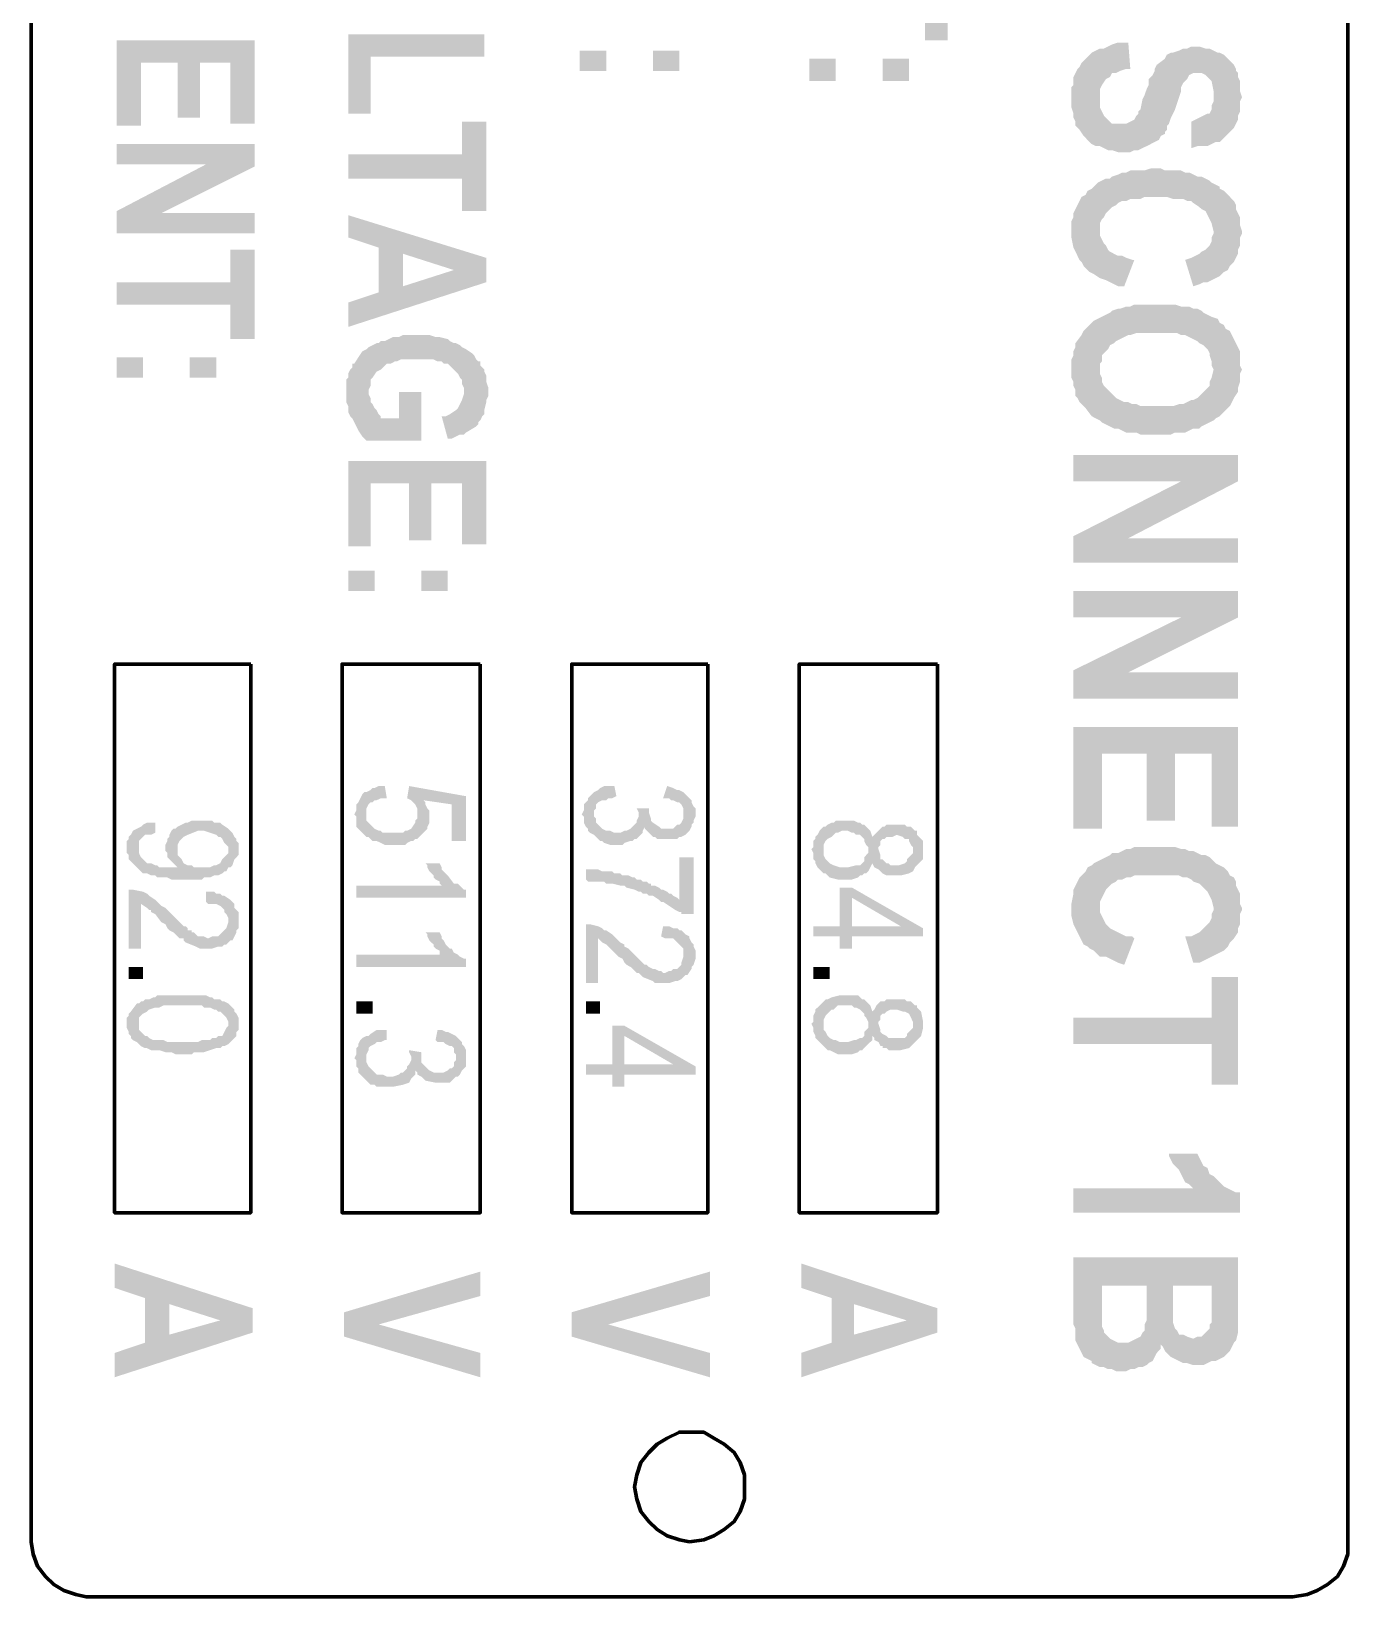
# Model space of a CAD drawing. Header units: inches. Extents: x -186 to 186, y -282 to 282.
# Drawn here: x -132.81 to -108.81, y -143 to -114.46 of the extents above; entities that cross this region are included whole.
import ezdxf

# ---------------------------------------------------------------- set-up
doc = ezdxf.new("R2010")
doc.units = ezdxf.units.IN
doc.header["$MEASUREMENT"] = 0
doc.layers.add('H', color=7, linetype='CONTINUOUS', lineweight=100)
doc.layers.add('P', color=250, linetype='CONTINUOUS', lineweight=100)

msp = doc.modelspace()

# ---------------------------------------------------------------- hatches: boundary and pattern name
at = {"layer": 'H', "linetype": 'Continuous'}
for points in [[(-116.111, -114.63), (-116.111, -113), (-116.519, -113), (-116.519, -113.63), (-118.63, -113.63), (-118.63, -114.037), (-116.519, -114.037), (-116.519, -114.63)], [(-128.741, -116.148), (-128.741, -114.63), (-131.259, -114.63), (-131.259, -116.185), (-130.815, -116.185), (-130.815, -115.037), (-130.148, -115.037), (-130.148, -116.037), (-129.741, -116.037), (-129.741, -115.037), (-129.185, -115.037), (-129.185, -116.148)], [(-124.556, -114.926), (-124.556, -114.519), (-127.037, -114.519), (-127.037, -115.963), (-126.63, -115.963), (-126.63, -114.926)], [(-112.778, -115.148), (-112.815, -114.667), (-112.852, -114.667), (-112.926, -114.667), (-113, -114.667), (-113.111, -114.704), (-113.185, -114.741), (-113.259, -114.778), (-113.333, -114.778), (-113.407, -114.815), (-113.333, -115.667), (-113.333, -115.556), (-113.333, -115.519), (-113.296, -115.444), (-113.222, -115.333), (-113.148, -115.296), (-113.111, -115.222), (-113.037, -115.222), (-112.963, -115.185), (-112.852, -115.148)], [(-122.815, -115.185), (-122.333, -115.185), (-122.333, -114.815), (-122.815, -114.815)], [(-121.481, -115.185), (-121, -115.185), (-121, -114.815), (-121.481, -114.815)], [(-118.63, -115.37), (-118.148, -115.37), (-118.148, -114.963), (-118.63, -114.963)], [(-117.296, -115.37), (-116.815, -115.37), (-116.815, -114.963), (-117.296, -114.963)], [(-110.741, -115.667), (-110.778, -115.556), (-110.778, -115.481), (-110.778, -115.37), (-110.815, -115.296), (-110.815, -115.222), (-110.852, -115.185), (-110.852, -115.148), (-110.889, -115.074), (-110.963, -115), (-111, -114.963), (-111.074, -114.889), (-111.148, -114.852), (-111.185, -114.852), (-111.259, -114.815), (-111.333, -114.778), (-111.407, -114.778), (-111.519, -114.741), (-111.667, -114.741), (-111.741, -114.778), (-111.815, -114.778), (-111.889, -114.815), (-112, -114.852), (-112.037, -114.852), (-112.111, -114.889), (-112.148, -114.963), (-112.296, -115.074), (-112.333, -115.148), (-112.333, -115.185), (-112.37, -115.259), (-112.444, -115.333), (-112.444, -115.444), (-112.481, -115.519), (-112.519, -115.63), (-112.556, -115.704), (-112.593, -115.889), (-112.63, -115.926), (-112.63, -115.963), (-112.667, -116), (-112.704, -116.074), (-112.778, -116.111), (-112.852, -116.148), (-112.926, -116.148), (-113, -116.148), (-113.111, -116.148), (-113.148, -116.111), (-113.259, -116), (-113.296, -115.926), (-113.333, -115.852), (-113.333, -115.778), (-113.333, -115.667), (-113.407, -114.815), (-113.481, -114.852), (-113.519, -114.889), (-113.556, -114.926), (-113.63, -115), (-113.667, -115.037), (-113.704, -115.111), (-113.741, -115.148), (-113.778, -115.222), (-113.815, -115.296), (-113.815, -115.333), (-113.815, -115.444), (-113.852, -115.481), (-113.852, -115.593), (-113.852, -115.778), (-113.852, -115.852), (-113.815, -115.963), (-113.815, -116.037), (-113.778, -116.111), (-113.778, -116.185), (-113.704, -116.259), (-113.63, -116.37), (-113.593, -116.407), (-113.556, -116.444), (-113.481, -116.519), (-113.407, -116.556), (-113.333, -116.556), (-113.259, -116.593), (-113.185, -116.63), (-113.111, -116.63), (-113, -116.667), (-112.778, -116.667), (-112.704, -116.63), (-112.63, -116.63), (-112.556, -116.593), (-112.481, -116.556), (-112.407, -116.519), (-112.333, -116.481), (-112.259, -116.444), (-112.222, -116.37), (-112.148, -116.333), (-112.148, -116.296), (-112.111, -116.259), (-112.111, -116.185), (-112.074, -116.148), (-112.037, -116.037), (-112, -115.963), (-111.963, -115.889), (-111.889, -115.667), (-111.852, -115.556), (-111.852, -115.481), (-111.815, -115.407), (-111.778, -115.37), (-111.741, -115.333), (-111.704, -115.259), (-111.63, -115.222), (-111.556, -115.222), (-111.481, -115.222), (-111.407, -115.259), (-111.333, -115.333), (-111.296, -115.37), (-111.259, -115.556), (-111.259, -115.63), (-111.222, -116.481), (-111.148, -116.481), (-111.111, -116.444), (-111.037, -116.37), (-111, -116.333), (-110.926, -116.259), (-110.889, -116.222), (-110.852, -116.148), (-110.815, -116.074), (-110.815, -116), (-110.778, -115.926), (-110.778, -115.852), (-110.778, -115.741)], [(-111.222, -116.481), (-111.259, -115.63), (-111.259, -115.741), (-111.296, -115.815), (-111.296, -115.889), (-111.333, -115.963), (-111.37, -115.963), (-111.444, -116), (-111.519, -116.037), (-111.593, -116.074), (-111.667, -116.111), (-111.667, -116.593), (-111.556, -116.556), (-111.481, -116.556), (-111.37, -116.556), (-111.296, -116.519)], [(-124.519, -117.741), (-124.519, -116.111), (-124.963, -116.111), (-124.963, -116.704), (-127.037, -116.704), (-127.037, -117.148), (-124.963, -117.148), (-124.963, -117.741)], [(-128.741, -116.926), (-128.741, -116.519), (-131.259, -116.519), (-131.259, -116.889), (-129.63, -116.889)], [(-128.741, -116.926), (-129.63, -116.889), (-131.259, -117.741), (-130.444, -117.778)], [(-111.222, -117.259), (-111.296, -117.222), (-111.333, -117.185), (-111.407, -117.148), (-111.481, -117.111), (-111.556, -117.111), (-111.63, -117.074), (-111.704, -117.037), (-111.778, -117.037), (-111.852, -117), (-111.963, -117), (-112.037, -117), (-112.148, -117), (-112.222, -116.963), (-112.407, -116.963), (-112.519, -117), (-112.593, -117), (-112.704, -117), (-112.778, -117), (-112.852, -117.037), (-112.926, -117.037), (-113, -117.074), (-113.111, -117.111), (-113.148, -117.148), (-113.222, -117.148), (-113.296, -117.185), (-113.37, -117.222), (-113.333, -118.111), (-113.333, -118.037), (-113.333, -117.963), (-113.296, -117.889), (-113.259, -117.852), (-113.222, -117.778), (-113.148, -117.704), (-113.111, -117.667), (-113.037, -117.63), (-113, -117.593), (-112.926, -117.556), (-112.852, -117.556), (-112.778, -117.519), (-112.704, -117.519), (-112.593, -117.519), (-112.519, -117.481), (-112.111, -117.481), (-112, -117.519), (-111.889, -117.519), (-111.815, -117.519), (-111.741, -117.556), (-111.667, -117.556), (-111.63, -117.593), (-111.519, -117.667), (-111.481, -117.704), (-111.407, -117.741), (-111.37, -117.815), (-111.333, -117.889), (-111.296, -117.963), (-111.259, -118.111)], [(-112.704, -118.63), (-112.741, -118.63), (-112.852, -118.593), (-112.926, -118.556), (-113, -118.556), (-113.074, -118.519), (-113.148, -118.481), (-113.185, -118.444), (-113.222, -118.37), (-113.259, -118.333), (-113.296, -118.259), (-113.333, -118.185), (-113.333, -118.111), (-113.37, -117.222), (-113.444, -117.296), (-113.481, -117.333), (-113.556, -117.37), (-113.593, -117.444), (-113.667, -117.481), (-113.704, -117.556), (-113.741, -117.63), (-113.778, -117.704), (-113.815, -117.778), (-113.815, -117.852), (-113.852, -117.926), (-113.852, -118), (-113.852, -118.148), (-113.852, -118.222), (-113.815, -118.407), (-113.778, -118.481), (-113.741, -118.556), (-113.704, -118.63), (-113.667, -118.667), (-113.63, -118.741), (-113.519, -118.852), (-113.444, -118.889), (-113.333, -118.963), (-113.222, -119), (-113.148, -119.037), (-113.074, -119.074), (-113, -119.111), (-112.889, -119.111)], [(-110.741, -118.148), (-110.741, -118.111), (-110.778, -118), (-110.778, -117.926), (-110.778, -117.852), (-110.815, -117.778), (-110.852, -117.704), (-110.852, -117.63), (-110.889, -117.556), (-110.963, -117.481), (-111, -117.444), (-111.074, -117.37), (-111.148, -117.333), (-111.148, -117.296), (-111.222, -117.259), (-111.259, -118.111), (-111.259, -118.148), (-111.296, -118.222), (-111.296, -118.296), (-111.333, -118.37), (-111.407, -118.444), (-111.481, -118.481), (-111.519, -118.519), (-111.593, -118.556), (-111.667, -118.593), (-111.778, -118.63), (-111.63, -119.111), (-111.519, -119.074), (-111.444, -119.037), (-111.37, -119.037), (-111.296, -119), (-111.222, -118.963), (-111.148, -118.926), (-111.074, -118.852), (-111, -118.815), (-110.963, -118.741), (-110.889, -118.667), (-110.852, -118.593), (-110.815, -118.519), (-110.815, -118.444), (-110.778, -118.37), (-110.778, -118.296), (-110.778, -118.222)], [(-128.741, -118.148), (-128.741, -117.778), (-130.444, -117.778), (-131.259, -117.741), (-131.259, -118.148)], [(-124.519, -119.037), (-124.519, -118.593), (-127.037, -117.815), (-127.037, -118.222), (-126.481, -118.407), (-126.481, -119.222), (-126.037, -118.519), (-125.111, -118.815)], [(-128.741, -120.074), (-128.741, -118.444), (-129.185, -118.444), (-129.185, -119.037), (-131.259, -119.037), (-131.259, -119.444), (-129.185, -119.444), (-129.185, -120.074)], [(-124.519, -119.037), (-125.111, -118.815), (-126.037, -119.111), (-126.037, -118.519), (-126.481, -119.222), (-127.037, -119.407), (-127.037, -119.852)], [(-110.741, -120.63), (-110.778, -120.556), (-110.778, -120.444), (-110.778, -120.296), (-110.815, -120.222), (-110.852, -120.148), (-110.926, -120), (-110.963, -119.926), (-111.037, -119.889), (-111.074, -119.815), (-111.148, -119.778), (-111.185, -119.704), (-111.296, -119.667), (-111.37, -119.63), (-111.444, -119.593), (-111.481, -119.556), (-111.556, -119.519), (-111.63, -119.519), (-111.704, -119.481), (-111.778, -119.481), (-111.852, -119.481), (-111.963, -119.444), (-112.037, -119.444), (-112.148, -119.444), (-112.222, -119.444), (-112.444, -119.444), (-112.519, -119.444), (-112.63, -119.444), (-112.704, -119.444), (-112.778, -119.481), (-112.852, -119.481), (-112.963, -119.519), (-113, -119.519), (-113.111, -119.556), (-113.148, -119.593), (-113.222, -119.63), (-113.296, -119.667), (-113.37, -119.704), (-113.444, -119.741), (-113.481, -119.778), (-113.519, -119.815), (-113.593, -119.889), (-113.63, -119.926), (-113.667, -120), (-113.778, -120.148), (-113.778, -120.222), (-113.815, -120.296), (-113.815, -120.37), (-113.852, -120.444), (-113.852, -120.519), (-113.852, -120.667), (-113.852, -120.778), (-113.815, -120.852), (-113.815, -120.926), (-113.778, -121), (-113.778, -121.111), (-113.741, -121.148), (-113.704, -121.222), (-113.63, -121.296), (-113.593, -121.333), (-113.481, -121.481), (-113.407, -121.519), (-113.333, -121.556), (-113.333, -120.63), (-113.333, -120.519), (-113.296, -120.481), (-113.296, -120.37), (-113.259, -120.333), (-113.185, -120.259), (-113.148, -120.185), (-113.074, -120.148), (-113.037, -120.111), (-112.963, -120.074), (-112.889, -120.037), (-112.815, -120), (-112.778, -120), (-112.667, -119.963), (-112.593, -119.963), (-112.481, -119.963), (-112.111, -119.963), (-112, -119.963), (-111.926, -119.963), (-111.852, -120), (-111.778, -120), (-111.704, -120.037), (-111.63, -120.074), (-111.556, -120.111), (-111.519, -120.148), (-111.444, -120.185), (-111.37, -120.259), (-111.333, -120.333), (-111.333, -120.37), (-111.296, -120.481), (-111.296, -120.556), (-111.259, -120.63), (-111.222, -121.519), (-111.148, -121.481), (-111.074, -121.407), (-111.037, -121.37), (-110.963, -121.296), (-110.926, -121.222), (-110.889, -121.148), (-110.815, -121.037), (-110.815, -120.963), (-110.778, -120.852), (-110.778, -120.778), (-110.778, -120.704)], [(-124.889, -120.259), (-124.963, -120.222), (-125, -120.185), (-125.074, -120.148), (-125.111, -120.148), (-125.185, -120.111), (-125.222, -120.074), (-125.37, -120.037), (-125.444, -120.037), (-125.556, -120), (-125.63, -120), (-125.704, -120), (-125.815, -120), (-125.889, -120), (-126.037, -120), (-126.111, -120.037), (-126.222, -120.037), (-126.296, -120.074), (-126.37, -120.111), (-126.444, -120.111), (-126.481, -120.148), (-126.519, -120.148), (-126.593, -120.185), (-126.667, -120.222), (-126.667, -121), (-126.63, -120.926), (-126.63, -120.852), (-126.63, -120.815), (-126.593, -120.778), (-126.519, -120.667), (-126.444, -120.63), (-126.407, -120.593), (-126.37, -120.556), (-126.333, -120.519), (-126.259, -120.519), (-126.185, -120.481), (-126.148, -120.481), (-126.074, -120.444), (-126, -120.444), (-125.926, -120.444), (-125.852, -120.444), (-125.704, -120.444), (-125.63, -120.444), (-125.556, -120.444), (-125.481, -120.444), (-125.407, -120.481), (-125.333, -120.481), (-125.296, -120.519), (-125.222, -120.519), (-125.185, -120.556), (-125.148, -120.593), (-125.111, -120.63), (-125.074, -120.667), (-125.037, -120.704), (-125, -120.778), (-124.963, -120.815), (-124.963, -120.889), (-124.926, -120.963), (-124.926, -121.037)], [(-131.259, -120.778), (-130.778, -120.778), (-130.778, -120.407), (-131.259, -120.407)], [(-129.926, -120.778), (-129.444, -120.778), (-129.444, -120.407), (-129.926, -120.407)], [(-125.704, -121.926), (-125.704, -121.037), (-126.111, -121.037), (-126.111, -121.519), (-126.444, -121.519), (-126.444, -121.481), (-126.481, -121.444), (-126.519, -121.37), (-126.556, -121.333), (-126.593, -121.259), (-126.63, -121.222), (-126.63, -121.148), (-126.667, -121.074), (-126.667, -120.222), (-126.704, -120.259), (-126.778, -120.296), (-126.852, -120.407), (-126.926, -120.519), (-126.963, -120.519), (-126.963, -120.593), (-127, -120.63), (-127.037, -120.704), (-127.037, -120.778), (-127.074, -120.815), (-127.074, -120.889), (-127.074, -121.148), (-127.074, -121.222), (-127.037, -121.296), (-127.037, -121.333), (-127.037, -121.407), (-127, -121.481), (-126.963, -121.519), (-126.926, -121.593), (-126.889, -121.667), (-126.852, -121.741), (-126.778, -121.852), (-126.741, -121.889), (-126.704, -121.926)], [(-124.481, -121.037), (-124.481, -120.963), (-124.519, -120.852), (-124.519, -120.741), (-124.556, -120.667), (-124.556, -120.63), (-124.63, -120.556), (-124.63, -120.481), (-124.667, -120.481), (-124.704, -120.444), (-124.741, -120.37), (-124.778, -120.333), (-124.889, -120.259), (-124.926, -121.037), (-124.926, -121.074), (-124.963, -121.185), (-125, -121.259), (-125.037, -121.333), (-125.074, -121.37), (-125.185, -121.444), (-125.259, -121.481), (-125.333, -121.481), (-125.222, -121.889), (-125.148, -121.889), (-125.074, -121.852), (-125, -121.815), (-124.926, -121.815), (-124.889, -121.778), (-124.704, -121.667), (-124.667, -121.63), (-124.667, -121.593), (-124.63, -121.556), (-124.593, -121.481), (-124.556, -121.444), (-124.556, -121.37), (-124.519, -121.222), (-124.519, -121.185), (-124.481, -121.111)], [(-111.222, -121.519), (-111.259, -120.63), (-111.296, -120.778), (-111.333, -120.852), (-111.333, -120.926), (-111.407, -121), (-111.444, -121.037), (-111.519, -121.111), (-111.556, -121.148), (-111.63, -121.185), (-111.667, -121.185), (-111.741, -121.222), (-111.815, -121.259), (-111.889, -121.259), (-112, -121.296), (-112.111, -121.296), (-112.185, -121.296), (-112.296, -121.296), (-112.37, -121.296), (-112.481, -121.296), (-112.593, -121.296), (-112.667, -121.259), (-112.741, -121.259), (-112.815, -121.222), (-112.889, -121.222), (-112.963, -121.185), (-113.037, -121.148), (-113.074, -121.111), (-113.148, -121.037), (-113.259, -120.926), (-113.296, -120.852), (-113.296, -120.778), (-113.333, -120.704), (-113.333, -120.63), (-113.333, -121.556), (-113.296, -121.593), (-113.222, -121.63), (-113.148, -121.667), (-113.074, -121.704), (-113, -121.704), (-112.926, -121.741), (-112.852, -121.778), (-112.778, -121.778), (-112.667, -121.778), (-112.593, -121.815), (-112.481, -121.815), (-112.111, -121.815), (-112.037, -121.815), (-111.963, -121.778), (-111.852, -121.778), (-111.778, -121.778), (-111.704, -121.741), (-111.63, -121.704), (-111.519, -121.704), (-111.481, -121.667), (-111.407, -121.63), (-111.333, -121.593), (-111.259, -121.556)], [(-124.519, -123.815), (-124.519, -122.296), (-127.037, -122.296), (-127.037, -123.852), (-126.63, -123.852), (-126.63, -122.704), (-125.926, -122.704), (-125.926, -123.741), (-125.519, -123.741), (-125.519, -122.704), (-124.963, -122.704), (-124.963, -123.815)], [(-110.815, -122.667), (-110.815, -122.185), (-113.815, -122.185), (-113.815, -122.667), (-111.852, -122.667)], [(-110.815, -122.667), (-111.852, -122.667), (-113.815, -123.667), (-112.815, -123.704)], [(-110.815, -124.148), (-110.815, -123.704), (-112.815, -123.704), (-113.815, -123.667), (-113.815, -124.148)], [(-127.037, -124.667), (-126.556, -124.667), (-126.556, -124.296), (-127.037, -124.296)], [(-125.704, -124.667), (-125.222, -124.667), (-125.222, -124.296), (-125.704, -124.296)], [(-110.815, -125.148), (-110.815, -124.667), (-113.815, -124.667), (-113.815, -125.148), (-111.852, -125.148)], [(-110.815, -125.148), (-111.852, -125.148), (-113.815, -126.111), (-112.815, -126.148)], [(-110.815, -126.63), (-110.815, -126.148), (-112.815, -126.148), (-113.815, -126.111), (-113.815, -126.63)], [(-110.815, -128.963), (-110.815, -127.148), (-113.815, -127.148), (-113.815, -129), (-113.296, -129), (-113.296, -127.63), (-112.481, -127.63), (-112.481, -128.852), (-111.963, -128.852), (-111.963, -127.63), (-111.296, -127.63), (-111.296, -128.963)], [(-125.778, -129.185), (-125.778, -128.741), (-125.778, -128.815), (-125.815, -128.852), (-125.815, -128.889), (-125.889, -129), (-125.963, -129.037), (-126, -129.037), (-126.037, -129.074), (-126.111, -129.074), (-126.333, -129.074), (-126.407, -129.074), (-126.444, -129.037), (-126.481, -129.037), (-126.556, -129), (-126.63, -128.926), (-126.667, -128.889), (-126.704, -128.852), (-126.704, -128.778), (-126.704, -128.741), (-126.741, -128.333), (-126.778, -128.37), (-126.815, -128.444), (-126.852, -128.519), (-126.889, -128.556), (-126.889, -128.63), (-126.889, -128.667), (-126.926, -128.741), (-126.889, -128.778), (-126.889, -128.852), (-126.889, -128.889), (-126.889, -128.963), (-126.815, -129.037), (-126.741, -129.111), (-126.704, -129.148), (-126.667, -129.148), (-126.63, -129.185), (-126.593, -129.222), (-126.519, -129.222), (-126.444, -129.259), (-126.37, -129.296), (-126.333, -129.296), (-126.111, -129.296), (-126.074, -129.296), (-126, -129.296), (-125.963, -129.259), (-125.889, -129.222), (-125.852, -129.222), (-125.815, -129.185)], [(-126.333, -128.444), (-126.37, -128.222), (-126.444, -128.222), (-126.481, -128.222), (-126.556, -128.259), (-126.593, -128.259), (-126.63, -128.296), (-126.704, -128.333), (-126.741, -128.333), (-126.704, -128.741), (-126.704, -128.667), (-126.704, -128.63), (-126.667, -128.556), (-126.63, -128.519), (-126.593, -128.519), (-126.556, -128.481), (-126.519, -128.481), (-126.444, -128.444), (-126.407, -128.444)], [(-124.889, -129.222), (-124.889, -128.407), (-125.926, -128.222), (-125.963, -128.444), (-125.889, -128.481), (-125.852, -128.519), (-125.815, -128.556), (-125.778, -128.63), (-125.778, -128.667), (-125.778, -129.185), (-125.741, -129.148), (-125.704, -129.111), (-125.667, -128.481), (-125.148, -128.556), (-125.148, -129.222)], [(-121.741, -129.148), (-121.741, -128.741), (-121.741, -128.778), (-121.778, -128.852), (-121.778, -128.889), (-121.815, -128.926), (-121.852, -128.963), (-121.889, -129), (-121.963, -129.037), (-122, -129.037), (-122.074, -129.074), (-122.185, -129.074), (-122.259, -129.037), (-122.296, -129.037), (-122.333, -129.037), (-122.407, -129), (-122.444, -128.963), (-122.481, -128.926), (-122.519, -128.889), (-122.519, -128.815), (-122.556, -128.778), (-122.556, -128.741), (-122.556, -128.333), (-122.593, -128.37), (-122.667, -128.444), (-122.667, -128.481), (-122.704, -128.519), (-122.741, -128.556), (-122.741, -128.63), (-122.741, -128.667), (-122.778, -128.741), (-122.741, -128.778), (-122.741, -128.852), (-122.741, -128.889), (-122.704, -128.963), (-122.667, -129), (-122.667, -129.037), (-122.63, -129.074), (-122.556, -129.111), (-122.519, -129.148), (-122.481, -129.185), (-122.444, -129.222), (-122.407, -129.222), (-122.37, -129.259), (-122.259, -129.296), (-122.037, -129.296), (-122, -129.259), (-121.889, -129.222), (-121.852, -129.222), (-121.815, -129.185), (-121.778, -129.185)], [(-122.148, -128.407), (-122.185, -128.222), (-122.222, -128.222), (-122.259, -128.222), (-122.333, -128.222), (-122.37, -128.222), (-122.444, -128.259), (-122.481, -128.296), (-122.556, -128.333), (-122.556, -128.741), (-122.556, -128.667), (-122.519, -128.63), (-122.519, -128.556), (-122.481, -128.519), (-122.407, -128.481), (-122.333, -128.481), (-122.296, -128.444), (-122.222, -128.444)], [(-120.704, -128.704), (-120.704, -128.63), (-120.741, -128.593), (-120.778, -128.519), (-120.778, -128.481), (-120.815, -128.444), (-120.889, -128.37), (-120.926, -128.333), (-120.926, -128.778), (-120.926, -128.815), (-120.963, -128.889), (-121, -128.926), (-121.037, -128.926), (-121.074, -128.963), (-121.111, -129), (-121.185, -129), (-121.222, -129), (-121.296, -129), (-121.333, -129), (-121.37, -128.963), (-121.481, -128.889), (-121.519, -128.852), (-121.519, -128.815), (-121.556, -128.704), (-121.556, -128.667), (-121.556, -129.074), (-121.519, -129.111), (-121.481, -129.148), (-121.444, -129.148), (-121.407, -129.185), (-121.333, -129.185), (-121.296, -129.185), (-121.148, -129.185), (-121.111, -129.185), (-121.037, -129.185), (-121, -129.148), (-120.963, -129.148), (-120.889, -129.111), (-120.852, -129.074), (-120.815, -129.037), (-120.778, -128.963), (-120.778, -128.926), (-120.741, -128.889), (-120.741, -128.852), (-120.704, -128.778)], [(-120.926, -128.333), (-121, -128.296), (-121.037, -128.296), (-121.111, -128.259), (-121.222, -128.222), (-121.296, -128.444), (-121.259, -128.444), (-121.185, -128.444), (-121.148, -128.481), (-121.111, -128.481), (-121.037, -128.519), (-121, -128.519), (-120.963, -128.556), (-120.926, -128.63), (-120.926, -128.667), (-120.926, -128.741)], [(-125.556, -128.778), (-125.556, -128.704), (-125.556, -128.667), (-125.593, -128.63), (-125.63, -128.556), (-125.63, -128.519), (-125.667, -128.481), (-125.704, -129.111), (-125.667, -129.074), (-125.63, -129.037), (-125.593, -129), (-125.593, -128.963), (-125.556, -128.889), (-125.556, -128.852)], [(-121.556, -128.63), (-121.778, -128.63), (-121.741, -128.704), (-121.741, -128.741), (-121.741, -129.148), (-121.704, -129.111), (-121.667, -129.074), (-121.667, -129.037), (-121.63, -128.963), (-121.63, -129), (-121.593, -129.037), (-121.556, -129.074), (-121.556, -128.667)], [(-130.556, -129.074), (-130.556, -128.889), (-130.593, -128.889), (-130.667, -128.889), (-130.704, -128.889), (-130.778, -128.926), (-130.815, -128.963), (-130.963, -129.037), (-131, -129.111), (-131.037, -129.148), (-131.037, -129.185), (-131.074, -129.222), (-131.074, -129.296), (-131.074, -129.333), (-131.074, -129.37), (-131.074, -129.444), (-131.037, -129.481), (-131.037, -129.556), (-131, -129.593), (-130.963, -129.63), (-130.889, -129.704), (-130.852, -129.333), (-130.852, -129.296), (-130.852, -129.222), (-130.815, -129.185), (-130.778, -129.148), (-130.741, -129.111), (-130.667, -129.111), (-130.63, -129.111)], [(-130.074, -129.556), (-130.111, -129.519), (-130.148, -129.481), (-130.148, -129.444), (-130.148, -128.963), (-130.185, -129), (-130.222, -129), (-130.259, -129.037), (-130.296, -129.111), (-130.296, -129.148), (-130.333, -129.185), (-130.333, -129.222), (-130.37, -129.296), (-130.37, -129.407), (-130.333, -129.444), (-130.333, -129.519), (-130.296, -129.556), (-130.259, -129.593), (-130.222, -129.63), (-130.185, -129.667), (-130.148, -129.704), (-130.111, -129.704)], [(-129.222, -129), (-129.333, -128.926), (-129.37, -128.889), (-129.444, -128.889), (-129.481, -128.889), (-129.519, -128.852), (-129.593, -128.852), (-129.815, -128.852), (-129.852, -128.852), (-129.889, -128.852), (-129.963, -128.889), (-130, -128.889), (-130.074, -128.926), (-130.148, -128.963), (-130.148, -129.37), (-130.148, -129.333), (-130.148, -129.296), (-130.111, -129.222), (-130.074, -129.185), (-130.037, -129.148), (-129.963, -129.111), (-129.778, -129.037), (-129.667, -129.037), (-129.444, -129.111), (-129.407, -129.148), (-129.37, -129.148), (-129.333, -129.185), (-129.296, -129.259), (-129.259, -129.296), (-129.222, -129.333), (-129.222, -129.37)], [(-117.556, -129), (-117.593, -128.963), (-117.63, -128.926), (-117.667, -128.926), (-117.704, -128.889), (-117.741, -128.889), (-117.815, -128.852), (-117.852, -128.852), (-118.074, -128.852), (-118.148, -128.852), (-118.185, -128.889), (-118.222, -128.889), (-118.296, -128.926), (-118.333, -128.963), (-118.37, -128.963), (-118.407, -129), (-118.444, -129.037), (-118.481, -129.111), (-118.519, -129.148), (-118.519, -129.185), (-118.556, -129.222), (-118.556, -129.296), (-118.556, -129.333), (-118.593, -129.37), (-118.556, -129.444), (-118.556, -129.481), (-118.556, -129.556), (-118.519, -129.593), (-118.519, -129.63), (-118.481, -129.704), (-118.444, -129.741), (-118.37, -129.815), (-118.37, -129.37), (-118.37, -129.333), (-118.37, -129.296), (-118.333, -129.222), (-118.296, -129.185), (-118.222, -129.148), (-118.185, -129.111), (-118.148, -129.074), (-118.111, -129.074), (-118.037, -129.037), (-117.926, -129.037), (-117.852, -129.074), (-117.815, -129.074), (-117.778, -129.111), (-117.704, -129.111), (-117.667, -129.148), (-117.63, -129.185), (-117.63, -129.222), (-117.593, -129.296), (-117.556, -129.333), (-117.556, -129.37)], [(-116.741, -129), (-116.778, -128.963), (-116.852, -128.963), (-116.889, -128.926), (-116.963, -128.926), (-117, -128.926), (-117.148, -128.926), (-117.222, -128.926), (-117.259, -128.963), (-117.296, -128.963), (-117.333, -129), (-117.37, -129.037), (-117.407, -129.074), (-117.444, -129.111), (-117.481, -129.148), (-117.519, -129.037), (-117.556, -129), (-117.556, -129.37), (-117.556, -129.444), (-117.593, -129.481), (-117.63, -129.519), (-117.63, -129.593), (-117.667, -129.63), (-117.704, -129.667), (-117.778, -129.667), (-117.926, -129.704), (-118.037, -129.704), (-118.074, -129.704), (-118.185, -129.667), (-118.259, -129.63), (-118.296, -129.593), (-118.333, -129.556), (-118.37, -129.481), (-118.37, -129.444), (-118.37, -129.37), (-118.37, -129.815), (-118.333, -129.815), (-118.296, -129.852), (-118.259, -129.889), (-118.111, -129.926), (-118.037, -129.926), (-117.963, -129.926), (-117.889, -129.926), (-117.852, -129.926), (-117.741, -129.889), (-117.704, -129.852), (-117.667, -129.852), (-117.63, -129.815), (-117.593, -129.815), (-117.556, -129.778), (-117.519, -129.704), (-117.481, -129.63), (-117.444, -129.704), (-117.37, -129.741), (-117.37, -129.37), (-117.37, -129.333), (-117.333, -129.296), (-117.333, -129.222), (-117.296, -129.185), (-117.259, -129.185), (-117.222, -129.148), (-117.148, -129.148), (-117.111, -129.148), (-117.037, -129.111), (-116.926, -129.148), (-116.889, -129.185), (-116.815, -129.185), (-116.815, -129.222), (-116.778, -129.296), (-116.741, -129.333), (-116.741, -129.37)], [(-129.037, -129.37), (-129.037, -129.333), (-129.037, -129.259), (-129.074, -129.222), (-129.074, -129.185), (-129.111, -129.148), (-129.148, -129.074), (-129.222, -129), (-129.222, -129.37), (-129.222, -129.444), (-129.259, -129.481), (-129.296, -129.519), (-129.333, -129.556), (-129.37, -129.63), (-129.444, -129.667), (-129.481, -129.667), (-129.556, -129.704), (-129.63, -129.704), (-129.704, -129.704), (-129.778, -129.704), (-129.852, -129.704), (-129.889, -129.667), (-129.963, -129.667), (-130.037, -129.63), (-130.074, -129.556), (-130.111, -129.704), (-130.37, -129.704), (-130.407, -129.704), (-130.481, -129.704), (-130.519, -129.667), (-130.556, -129.667), (-130.63, -129.63), (-130.704, -129.63), (-130.741, -129.593), (-130.778, -129.556), (-130.815, -129.519), (-130.852, -129.444), (-130.852, -129.407), (-130.852, -129.333), (-130.889, -129.704), (-130.852, -129.741), (-130.815, -129.778), (-130.778, -129.815), (-130.704, -129.815), (-130.63, -129.852), (-130.556, -129.852), (-130.519, -129.889), (-130.481, -129.889), (-130.444, -129.889), (-130.37, -129.889), (-130.333, -129.889), (-130.259, -129.926), (-130.148, -129.926), (-130.074, -129.926), (-129.963, -129.926), (-129.889, -129.926), (-129.704, -129.926), (-129.667, -129.889), (-129.63, -129.889), (-129.556, -129.889), (-129.481, -129.852), (-129.444, -129.852), (-129.407, -129.852), (-129.333, -129.815), (-129.296, -129.778), (-129.259, -129.778), (-129.222, -129.704), (-129.185, -129.704), (-129.148, -129.667), (-129.111, -129.556), (-129.074, -129.519), (-129.037, -129.481), (-129.037, -129.444)], [(-116.556, -129.37), (-116.556, -129.333), (-116.556, -129.222), (-116.593, -129.185), (-116.63, -129.148), (-116.667, -129.111), (-116.667, -129.037), (-116.704, -129.037), (-116.741, -129), (-116.741, -129.444), (-116.778, -129.481), (-116.815, -129.519), (-116.852, -129.556), (-116.852, -129.593), (-116.889, -129.63), (-117, -129.667), (-117.148, -129.667), (-117.185, -129.63), (-117.222, -129.63), (-117.296, -129.556), (-117.333, -129.556), (-117.333, -129.481), (-117.37, -129.37), (-117.37, -129.741), (-117.333, -129.778), (-117.296, -129.815), (-117.222, -129.852), (-117.185, -129.852), (-117.111, -129.852), (-117.074, -129.852), (-117.037, -129.852), (-116.963, -129.852), (-116.815, -129.815), (-116.741, -129.778), (-116.704, -129.704), (-116.63, -129.63), (-116.593, -129.593), (-116.556, -129.556), (-116.556, -129.481), (-116.556, -129.444)], [(-120.741, -130.556), (-120.741, -129.519), (-121, -129.519), (-121, -130.296), (-121.037, -130.259), (-121.111, -130.222), (-121.148, -130.185), (-121.185, -130.185), (-121.222, -130.148), (-121.296, -130.111), (-121.333, -130.111), (-121.37, -130.074), (-121.444, -130.037), (-121.519, -130.037), (-121.519, -130), (-121.556, -130), (-121.593, -129.963), (-121.667, -129.963), (-121.704, -129.926), (-121.778, -129.926), (-121.815, -129.889), (-121.852, -129.889), (-121.926, -129.852), (-121.963, -129.852), (-122.037, -129.852), (-122.074, -129.815), (-122.148, -129.815), (-122.185, -129.815), (-122.222, -129.778), (-122.296, -129.778), (-122.37, -129.778), (-122.407, -129.778), (-122.481, -129.741), (-122.556, -129.741), (-122.63, -129.741), (-122.704, -129.741), (-122.704, -129.926), (-122.667, -129.963), (-122.556, -129.963), (-122.519, -129.963), (-122.444, -129.963), (-122.37, -129.963), (-122.333, -130), (-122.296, -130), (-122.222, -130), (-122.074, -130.037), (-122, -130.037), (-121.963, -130.074), (-121.815, -130.111), (-121.741, -130.148), (-121.704, -130.148), (-121.667, -130.185), (-121.593, -130.185), (-121.556, -130.222), (-121.481, -130.222), (-121.37, -130.296), (-121.333, -130.333), (-121.296, -130.333), (-121.185, -130.407), (-121.074, -130.481), (-121, -130.519), (-120.963, -130.519), (-120.963, -130.556)], [(-111.222, -129.63), (-111.296, -129.556), (-111.333, -129.519), (-111.407, -129.481), (-111.481, -129.481), (-111.556, -129.444), (-111.63, -129.407), (-111.704, -129.407), (-111.778, -129.37), (-111.852, -129.37), (-111.963, -129.333), (-112.037, -129.333), (-112.148, -129.333), (-112.222, -129.333), (-112.407, -129.333), (-112.519, -129.333), (-112.593, -129.333), (-112.704, -129.333), (-112.778, -129.37), (-112.852, -129.37), (-112.926, -129.407), (-113, -129.444), (-113.111, -129.444), (-113.148, -129.481), (-113.222, -129.519), (-113.296, -129.556), (-113.37, -129.593), (-113.333, -130.444), (-113.333, -130.407), (-113.333, -130.333), (-113.296, -130.259), (-113.259, -130.185), (-113.222, -130.111), (-113.148, -130.037), (-113.111, -130), (-113.037, -129.963), (-113, -129.926), (-112.926, -129.926), (-112.852, -129.889), (-112.778, -129.889), (-112.704, -129.852), (-112.593, -129.852), (-112.519, -129.852), (-112.111, -129.852), (-112, -129.852), (-111.889, -129.852), (-111.815, -129.889), (-111.741, -129.889), (-111.667, -129.926), (-111.63, -129.963), (-111.519, -130), (-111.481, -130.037), (-111.407, -130.111), (-111.37, -130.148), (-111.333, -130.222), (-111.296, -130.296), (-111.259, -130.444)], [(-124.889, -130.259), (-124.889, -130.111), (-124.926, -130.111), (-125, -130.037), (-125.037, -130), (-125.111, -130), (-125.222, -129.852), (-125.259, -129.815), (-125.296, -129.778), (-125.333, -129.741), (-125.333, -130.037), (-126.889, -130.037), (-126.889, -130.259)], [(-125.333, -129.741), (-125.333, -129.704), (-125.37, -129.63), (-125.63, -129.63), (-125.593, -129.667), (-125.593, -129.704), (-125.556, -129.778), (-125.519, -129.815), (-125.481, -129.852), (-125.481, -129.889), (-125.444, -129.926), (-125.37, -129.963), (-125.37, -130), (-125.333, -130.037)], [(-112.704, -131), (-112.741, -130.963), (-112.852, -130.963), (-112.926, -130.926), (-113, -130.889), (-113.074, -130.852), (-113.148, -130.815), (-113.185, -130.778), (-113.222, -130.741), (-113.259, -130.667), (-113.296, -130.593), (-113.333, -130.519), (-113.333, -130.444), (-113.37, -129.593), (-113.444, -129.63), (-113.481, -129.667), (-113.556, -129.704), (-113.593, -129.778), (-113.667, -129.852), (-113.704, -129.889), (-113.741, -129.963), (-113.778, -130.037), (-113.815, -130.111), (-113.815, -130.185), (-113.852, -130.37), (-113.852, -130.481), (-113.852, -130.593), (-113.815, -130.741), (-113.778, -130.815), (-113.741, -130.889), (-113.704, -130.963), (-113.667, -131.037), (-113.63, -131.111), (-113.556, -131.148), (-113.519, -131.185), (-113.444, -131.222), (-113.333, -131.333), (-113.222, -131.333), (-113.148, -131.37), (-113.074, -131.407), (-113, -131.444), (-112.889, -131.481)], [(-110.741, -130.481), (-110.741, -130.444), (-110.778, -130.37), (-110.778, -130.259), (-110.778, -130.185), (-110.815, -130.111), (-110.852, -130.037), (-110.852, -129.963), (-110.889, -129.889), (-110.963, -129.852), (-111, -129.778), (-111.074, -129.704), (-111.148, -129.667), (-111.222, -129.63), (-111.259, -130.444), (-111.259, -130.481), (-111.296, -130.556), (-111.296, -130.63), (-111.333, -130.704), (-111.407, -130.778), (-111.481, -130.852), (-111.519, -130.889), (-111.593, -130.926), (-111.667, -130.963), (-111.778, -130.963), (-111.63, -131.444), (-111.519, -131.444), (-111.444, -131.407), (-111.37, -131.37), (-111.296, -131.333), (-111.222, -131.296), (-111.148, -131.259), (-111.074, -131.222), (-111.037, -131.185), (-111, -131.148), (-110.963, -131.074), (-110.889, -131), (-110.815, -130.889), (-110.815, -130.815), (-110.778, -130.741), (-110.778, -130.667), (-110.778, -130.556)], [(-129.185, -131.037), (-129.222, -130.667), (-129.222, -130.704), (-129.259, -130.815), (-129.296, -130.852), (-129.333, -130.889), (-129.37, -130.926), (-129.407, -130.963), (-129.481, -130.963), (-129.519, -130.963), (-129.593, -131), (-129.667, -130.963), (-129.704, -130.963), (-129.778, -130.963), (-129.852, -130.889), (-129.889, -130.889), (-129.889, -130.852), (-129.963, -130.852), (-129.963, -130.815), (-130, -130.778), (-130.037, -130.778), (-130.111, -130.704), (-130.259, -130.556), (-130.296, -130.519), (-130.333, -130.481), (-130.37, -130.444), (-130.444, -130.407), (-130.481, -130.37), (-130.519, -130.333), (-130.556, -130.296), (-130.667, -130.222), (-130.704, -130.185), (-130.778, -130.148), (-130.963, -130.111), (-131, -130.111), (-131.037, -130.111), (-131.037, -131.185), (-130.815, -131.185), (-130.815, -130.37), (-130.704, -130.444), (-130.667, -130.481), (-130.63, -130.481), (-130.63, -130.519), (-130.556, -130.556), (-130.444, -130.704), (-130.37, -130.741), (-130.333, -130.815), (-130.296, -130.852), (-130.222, -130.889), (-130.148, -130.963), (-130.111, -131), (-130.037, -131), (-130.037, -131.037), (-130, -131.074), (-129.815, -131.148), (-129.741, -131.185), (-129.704, -131.185), (-129.63, -131.185), (-129.519, -131.185), (-129.407, -131.148), (-129.333, -131.148), (-129.296, -131.111), (-129.259, -131.111)], [(-116.556, -130.963), (-116.556, -130.815), (-117.852, -130.074), (-118.074, -130.074), (-118.074, -130.778), (-118.556, -130.778), (-118.556, -130.963), (-118.074, -130.963), (-118.074, -131.185), (-117.852, -131.185), (-117.852, -130.259), (-116.963, -130.778)], [(-129.037, -130.667), (-129.037, -130.593), (-129.037, -130.519), (-129.074, -130.481), (-129.111, -130.444), (-129.111, -130.37), (-129.148, -130.333), (-129.185, -130.296), (-129.296, -130.222), (-129.333, -130.222), (-129.37, -130.185), (-129.444, -130.185), (-129.481, -130.148), (-129.556, -130.148), (-129.63, -130.148), (-129.63, -130.333), (-129.593, -130.37), (-129.519, -130.37), (-129.444, -130.37), (-129.37, -130.407), (-129.333, -130.444), (-129.296, -130.481), (-129.296, -130.519), (-129.259, -130.556), (-129.222, -130.63), (-129.222, -130.667), (-129.185, -131.037), (-129.148, -131.037), (-129.111, -130.963), (-129.074, -130.889), (-129.074, -130.852), (-129.037, -130.815), (-129.037, -130.741)], [(-116.556, -130.963), (-116.963, -130.778), (-117.852, -130.778), (-117.852, -130.259), (-117.852, -130.963)], [(-125.333, -131), (-125.333, -130.963), (-125.37, -130.889), (-125.63, -130.889), (-125.593, -130.926), (-125.593, -130.963), (-125.556, -131.037), (-125.519, -131.074), (-125.481, -131.111), (-125.481, -131.148), (-125.444, -131.185), (-125.37, -131.222), (-125.37, -131.296), (-125.333, -131.296)], [(-120.889, -131.667), (-120.926, -131.296), (-120.926, -131.333), (-120.963, -131.444), (-120.963, -131.481), (-121, -131.519), (-121.037, -131.556), (-121.111, -131.556), (-121.148, -131.593), (-121.185, -131.593), (-121.259, -131.63), (-121.296, -131.63), (-121.333, -131.593), (-121.37, -131.593), (-121.444, -131.556), (-121.481, -131.556), (-121.556, -131.519), (-121.593, -131.481), (-121.63, -131.481), (-121.667, -131.444), (-121.704, -131.407), (-121.741, -131.37), (-121.778, -131.333), (-121.926, -131.185), (-122, -131.148), (-122, -131.111), (-122.074, -131.074), (-122.111, -131.037), (-122.148, -131), (-122.185, -130.963), (-122.222, -130.926), (-122.333, -130.852), (-122.37, -130.852), (-122.407, -130.815), (-122.481, -130.778), (-122.63, -130.741), (-122.667, -130.741), (-122.704, -130.741), (-122.704, -131.815), (-122.481, -131.815), (-122.481, -131), (-122.407, -131.074), (-122.333, -131.111), (-122.259, -131.185), (-122.222, -131.222), (-122.111, -131.333), (-122.037, -131.37), (-122, -131.444), (-121.963, -131.481), (-121.889, -131.519), (-121.852, -131.556), (-121.815, -131.593), (-121.778, -131.63), (-121.741, -131.63), (-121.704, -131.667), (-121.667, -131.704), (-121.481, -131.778), (-121.444, -131.815), (-121.37, -131.815), (-121.333, -131.815), (-121.185, -131.815), (-121.074, -131.778), (-121.037, -131.778), (-120.963, -131.741), (-120.926, -131.704)], [(-120.704, -131.296), (-120.704, -131.222), (-120.741, -131.148), (-120.741, -131.111), (-120.778, -131.074), (-120.815, -131), (-120.815, -130.963), (-120.889, -130.926), (-120.963, -130.852), (-121, -130.852), (-121.037, -130.815), (-121.111, -130.815), (-121.185, -130.778), (-121.222, -130.778), (-121.296, -130.778), (-121.333, -130.963), (-121.259, -131), (-121.222, -131), (-121.111, -131), (-121.074, -131.037), (-121.037, -131.074), (-121, -131.111), (-120.926, -131.185), (-120.926, -131.222), (-120.926, -131.296), (-120.889, -131.667), (-120.852, -131.667), (-120.778, -131.556), (-120.778, -131.519), (-120.741, -131.481), (-120.704, -131.37)], [(-124.889, -131.519), (-124.889, -131.37), (-124.926, -131.37), (-125, -131.333), (-125.037, -131.296), (-125.111, -131.259), (-125.148, -131.185), (-125.185, -131.185), (-125.259, -131.111), (-125.296, -131.037), (-125.333, -131), (-125.333, -131.296), (-126.889, -131.296), (-126.889, -131.519)], [(-131.037, -131.741), (-130.778, -131.741), (-130.778, -131.519), (-131.037, -131.519)], [(-118.556, -131.741), (-118.259, -131.741), (-118.259, -131.519), (-118.556, -131.519)], [(-110.815, -133.667), (-110.815, -131.704), (-111.296, -131.704), (-111.296, -132.444), (-113.815, -132.444), (-113.815, -132.926), (-111.296, -132.926), (-111.296, -133.667)], [(-129.037, -132.556), (-129.037, -132.481), (-129.037, -132.444), (-129.074, -132.37), (-129.111, -132.333), (-129.111, -132.296), (-129.148, -132.259), (-129.185, -132.222), (-129.222, -132.185), (-129.296, -132.148), (-129.333, -132.148), (-129.37, -132.111), (-129.444, -132.111), (-129.481, -132.111), (-129.519, -132.074), (-129.556, -132.074), (-129.63, -132.037), (-129.667, -132.037), (-129.741, -132.037), (-129.778, -132.037), (-129.852, -132.037), (-130.259, -132.037), (-130.333, -132.037), (-130.37, -132.037), (-130.444, -132.037), (-130.519, -132.037), (-130.556, -132.074), (-130.593, -132.074), (-130.667, -132.111), (-130.704, -132.111), (-130.741, -132.111), (-130.778, -132.148), (-130.815, -132.148), (-130.852, -132.185), (-130.889, -132.185), (-130.852, -132.556), (-130.852, -132.519), (-130.852, -132.444), (-130.778, -132.37), (-130.704, -132.333), (-130.667, -132.296), (-130.556, -132.259), (-130.519, -132.259), (-130.481, -132.259), (-130.407, -132.222), (-130.296, -132.222), (-130.222, -132.222), (-129.889, -132.222), (-129.852, -132.222), (-129.704, -132.222), (-129.667, -132.259), (-129.593, -132.259), (-129.556, -132.259), (-129.481, -132.296), (-129.444, -132.296), (-129.407, -132.333), (-129.37, -132.333), (-129.333, -132.37), (-129.296, -132.407), (-129.259, -132.444), (-129.222, -132.519), (-129.222, -132.556), (-129.222, -132.926), (-129.185, -132.889), (-129.148, -132.852), (-129.111, -132.815), (-129.074, -132.778), (-129.074, -132.704), (-129.037, -132.667), (-129.037, -132.63)], [(-117.556, -132.185), (-117.593, -132.148), (-117.63, -132.111), (-117.667, -132.111), (-117.704, -132.074), (-117.741, -132.037), (-117.852, -132.037), (-118.074, -132.037), (-118.222, -132.074), (-118.296, -132.111), (-118.333, -132.111), (-118.37, -132.148), (-118.407, -132.185), (-118.444, -132.222), (-118.481, -132.259), (-118.519, -132.296), (-118.519, -132.333), (-118.556, -132.407), (-118.556, -132.444), (-118.556, -132.519), (-118.593, -132.556), (-118.556, -132.63), (-118.556, -132.667), (-118.556, -132.704), (-118.519, -132.778), (-118.519, -132.815), (-118.481, -132.852), (-118.444, -132.889), (-118.37, -132.963), (-118.37, -132.556), (-118.37, -132.519), (-118.37, -132.481), (-118.333, -132.407), (-118.296, -132.37), (-118.222, -132.296), (-118.185, -132.296), (-118.148, -132.259), (-118.111, -132.222), (-118.037, -132.222), (-117.926, -132.222), (-117.852, -132.222), (-117.815, -132.259), (-117.778, -132.259), (-117.704, -132.296), (-117.667, -132.333), (-117.63, -132.37), (-117.63, -132.407), (-117.593, -132.444), (-117.556, -132.519), (-117.556, -132.556)], [(-116.741, -132.185), (-116.778, -132.148), (-116.852, -132.148), (-116.889, -132.111), (-116.963, -132.111), (-117, -132.111), (-117.148, -132.111), (-117.222, -132.111), (-117.259, -132.148), (-117.296, -132.148), (-117.333, -132.148), (-117.37, -132.185), (-117.407, -132.222), (-117.444, -132.296), (-117.481, -132.333), (-117.519, -132.222), (-117.556, -132.185), (-117.556, -132.556), (-117.556, -132.63), (-117.593, -132.667), (-117.63, -132.704), (-117.63, -132.778), (-117.667, -132.815), (-117.704, -132.815), (-117.778, -132.852), (-117.815, -132.852), (-117.926, -132.889), (-118.037, -132.889), (-118.074, -132.889), (-118.148, -132.852), (-118.185, -132.852), (-118.259, -132.815), (-118.296, -132.778), (-118.333, -132.704), (-118.37, -132.667), (-118.37, -132.63), (-118.37, -132.556), (-118.37, -132.963), (-118.333, -133), (-118.296, -133.037), (-118.259, -133.037), (-118.111, -133.111), (-118.037, -133.111), (-117.963, -133.111), (-117.889, -133.111), (-117.852, -133.111), (-117.741, -133.074), (-117.704, -133.037), (-117.667, -133.037), (-117.63, -133), (-117.593, -132.963), (-117.556, -132.926), (-117.519, -132.889), (-117.481, -132.852), (-117.481, -132.778), (-117.444, -132.815), (-117.444, -132.852), (-117.37, -132.889), (-117.37, -132.556), (-117.37, -132.519), (-117.333, -132.481), (-117.333, -132.407), (-117.296, -132.37), (-117.259, -132.37), (-117.222, -132.333), (-117.148, -132.296), (-117.111, -132.296), (-117.037, -132.296), (-116.926, -132.333), (-116.889, -132.333), (-116.815, -132.37), (-116.778, -132.444), (-116.741, -132.519), (-116.741, -132.556)], [(-129.222, -132.926), (-129.222, -132.556), (-129.222, -132.593), (-129.259, -132.63), (-129.296, -132.704), (-129.333, -132.778), (-129.407, -132.778), (-129.444, -132.815), (-129.481, -132.815), (-129.519, -132.815), (-129.556, -132.852), (-129.593, -132.852), (-129.667, -132.852), (-129.704, -132.852), (-129.778, -132.889), (-130.333, -132.889), (-130.407, -132.852), (-130.444, -132.852), (-130.519, -132.852), (-130.556, -132.852), (-130.593, -132.852), (-130.667, -132.815), (-130.704, -132.778), (-130.741, -132.778), (-130.815, -132.704), (-130.852, -132.667), (-130.852, -132.63), (-130.852, -132.556), (-130.889, -132.185), (-131, -132.333), (-131.037, -132.37), (-131.037, -132.407), (-131.074, -132.444), (-131.074, -132.519), (-131.074, -132.556), (-131.074, -132.593), (-131.074, -132.63), (-131.037, -132.704), (-131.037, -132.741), (-131, -132.778), (-131, -132.815), (-130.963, -132.852), (-130.889, -132.889), (-130.852, -132.926), (-130.815, -132.963), (-130.741, -133), (-130.704, -133), (-130.63, -133.037), (-130.593, -133.037), (-130.556, -133.037), (-130.481, -133.037), (-130.37, -133.074), (-130.259, -133.074), (-130.185, -133.111), (-129.889, -133.111), (-129.852, -133.074), (-129.778, -133.074), (-129.704, -133.074), (-129.667, -133.074), (-129.444, -133), (-129.407, -133), (-129.37, -133), (-129.333, -132.963), (-129.296, -132.963)], [(-126.889, -132.37), (-126.593, -132.37), (-126.593, -132.148), (-126.889, -132.148)], [(-122.704, -132.37), (-122.444, -132.37), (-122.444, -132.148), (-122.704, -132.148)], [(-116.556, -132.556), (-116.556, -132.519), (-116.593, -132.333), (-116.63, -132.296), (-116.667, -132.259), (-116.667, -132.222), (-116.704, -132.222), (-116.741, -132.185), (-116.741, -132.63), (-116.778, -132.667), (-116.815, -132.704), (-116.852, -132.741), (-116.852, -132.778), (-116.889, -132.815), (-117, -132.815), (-117.148, -132.815), (-117.185, -132.815), (-117.222, -132.778), (-117.296, -132.741), (-117.333, -132.704), (-117.333, -132.667), (-117.37, -132.556), (-117.37, -132.889), (-117.333, -132.963), (-117.296, -132.963), (-117.296, -133), (-117.222, -133), (-117.185, -133.037), (-117.111, -133.037), (-117.074, -133.037), (-117.037, -133.037), (-116.963, -133.037), (-116.815, -133), (-116.741, -132.926), (-116.704, -132.889), (-116.667, -132.852), (-116.63, -132.815), (-116.593, -132.778), (-116.556, -132.63)], [(-126.333, -132.852), (-126.333, -132.667), (-126.37, -132.667), (-126.444, -132.667), (-126.481, -132.667), (-126.519, -132.667), (-126.63, -132.741), (-126.667, -132.778), (-126.704, -132.778), (-126.704, -133.185), (-126.704, -133.111), (-126.667, -133.037), (-126.667, -133), (-126.63, -132.963), (-126.556, -132.926), (-126.519, -132.889), (-126.444, -132.889), (-126.37, -132.852)], [(-125.074, -132.778), (-125.148, -132.741), (-125.222, -132.704), (-125.259, -132.704), (-125.333, -132.667), (-125.407, -132.667), (-125.444, -132.852), (-125.407, -132.889), (-125.333, -132.889), (-125.296, -132.889), (-125.259, -132.926), (-125.185, -132.963), (-125.148, -132.963), (-125.111, -133), (-125.111, -133.074), (-125.074, -133.111), (-125.074, -133.185)], [(-120.704, -133.481), (-120.704, -133.333), (-122, -132.593), (-122.222, -132.593), (-122.222, -133.296), (-122.704, -133.296), (-122.704, -133.481), (-122.222, -133.481), (-122.222, -133.704), (-122, -133.704), (-122, -132.778), (-121.111, -133.296)], [(-125.889, -133.556), (-125.889, -133.185), (-125.889, -133.222), (-125.926, -133.296), (-125.963, -133.333), (-125.963, -133.37), (-126, -133.407), (-126.037, -133.444), (-126.074, -133.444), (-126.111, -133.481), (-126.222, -133.519), (-126.333, -133.519), (-126.407, -133.481), (-126.481, -133.481), (-126.519, -133.481), (-126.556, -133.444), (-126.593, -133.407), (-126.63, -133.37), (-126.667, -133.333), (-126.704, -133.259), (-126.704, -133.222), (-126.704, -133.185), (-126.704, -132.778), (-126.778, -132.815), (-126.815, -132.852), (-126.852, -132.926), (-126.852, -132.963), (-126.889, -133), (-126.889, -133.074), (-126.889, -133.111), (-126.926, -133.185), (-126.889, -133.222), (-126.889, -133.296), (-126.889, -133.333), (-126.852, -133.37), (-126.852, -133.444), (-126.815, -133.481), (-126.778, -133.519), (-126.741, -133.556), (-126.704, -133.593), (-126.63, -133.667), (-126.556, -133.667), (-126.519, -133.704), (-126.407, -133.704), (-126.222, -133.704), (-126.037, -133.667), (-125.926, -133.63)], [(-124.889, -133.148), (-124.889, -133.074), (-124.889, -133.037), (-124.926, -132.963), (-124.963, -132.926), (-124.963, -132.889), (-125, -132.852), (-125.037, -132.815), (-125.074, -132.778), (-125.074, -133.222), (-125.111, -133.259), (-125.111, -133.333), (-125.148, -133.37), (-125.185, -133.37), (-125.222, -133.407), (-125.296, -133.444), (-125.333, -133.444), (-125.37, -133.444), (-125.444, -133.444), (-125.481, -133.444), (-125.556, -133.407), (-125.63, -133.333), (-125.667, -133.296), (-125.704, -133.259), (-125.704, -133.222), (-125.704, -133.148), (-125.704, -133.111), (-125.704, -133.519), (-125.667, -133.556), (-125.63, -133.593), (-125.444, -133.63), (-125.296, -133.63), (-125.185, -133.63), (-125.148, -133.593), (-125.111, -133.556), (-125.074, -133.519), (-125.037, -133.519), (-125, -133.481), (-124.963, -133.407), (-124.926, -133.37), (-124.889, -133.333), (-124.889, -133.296), (-124.889, -133.222)], [(-120.704, -133.481), (-121.111, -133.296), (-122, -133.296), (-122, -132.778), (-122, -133.481)], [(-125.704, -133.074), (-125.926, -133.037), (-125.926, -133.074), (-125.889, -133.148), (-125.889, -133.185), (-125.889, -133.556), (-125.852, -133.519), (-125.815, -133.481), (-125.815, -133.407), (-125.778, -133.444), (-125.778, -133.481), (-125.704, -133.519), (-125.704, -133.111)], [(-110.778, -136), (-110.778, -135.63), (-110.852, -135.63), (-110.926, -135.593), (-111, -135.556), (-111.074, -135.519), (-111.148, -135.444), (-111.185, -135.407), (-111.259, -135.333), (-111.333, -135.296), (-111.37, -135.185), (-111.444, -135.148), (-111.481, -135.074), (-111.519, -135), (-111.556, -134.926), (-111.63, -135.556), (-113.815, -135.556), (-113.815, -136)], [(-111.556, -134.926), (-112.074, -134.926), (-112.074, -134.963), (-112.037, -135.037), (-112, -135.111), (-111.963, -135.148), (-111.889, -135.222), (-111.852, -135.296), (-111.815, -135.37), (-111.778, -135.444), (-111.704, -135.481), (-111.63, -135.556)], [(-128.778, -138.185), (-128.778, -137.741), (-131.296, -136.926), (-131.296, -137.37), (-130.741, -137.556), (-130.741, -138.37), (-130.296, -137.667), (-129.37, -137.963)], [(-116.296, -138.185), (-116.296, -137.741), (-118.778, -136.926), (-118.778, -137.37), (-118.222, -137.556), (-118.222, -138.37), (-117.815, -137.667), (-116.852, -137.963)], [(-110.815, -137.815), (-110.815, -136.815), (-113.815, -136.815), (-113.815, -138.037), (-113.778, -138.111), (-113.778, -138.185), (-113.778, -138.259), (-113.778, -138.296), (-113.778, -138.333), (-113.741, -138.407), (-113.704, -138.481), (-113.667, -138.556), (-113.63, -138.63), (-113.556, -138.667), (-113.481, -138.704), (-113.481, -138.741), (-113.407, -138.778), (-113.333, -138.815), (-113.296, -137.333), (-112.481, -137.333), (-112.481, -137.704), (-112.481, -138.778), (-112.444, -138.741), (-112.37, -138.704), (-112.333, -138.63), (-112.296, -138.556), (-112.222, -138.481), (-112.222, -138.407), (-112.185, -138.444), (-112.148, -138.519), (-112.111, -138.556), (-112.037, -138.63), (-112, -137.333), (-111.296, -137.333), (-111.296, -137.593), (-111.296, -138.704), (-111.222, -138.704), (-111.148, -138.667), (-111.074, -138.63), (-111, -138.556), (-110.963, -138.519), (-110.889, -138.37), (-110.852, -138.333), (-110.815, -138.185), (-110.815, -138.111), (-110.815, -138.037), (-110.815, -137.926)], [(-124.63, -137.519), (-124.63, -137.074), (-127.111, -137.815), (-126.481, -138.037)], [(-120.444, -137.519), (-120.444, -137.074), (-122.963, -137.815), (-122.296, -138.037)], [(-112.481, -138.778), (-112.481, -137.704), (-112.481, -137.963), (-112.519, -138.037), (-112.519, -138.111), (-112.519, -138.148), (-112.556, -138.185), (-112.593, -138.259), (-112.667, -138.296), (-112.741, -138.333), (-112.815, -138.37), (-112.889, -138.37), (-113, -138.37), (-113.074, -138.333), (-113.148, -138.296), (-113.222, -138.222), (-113.259, -138.185), (-113.259, -138.148), (-113.296, -138.074), (-113.296, -138), (-113.296, -137.333), (-113.333, -138.815), (-113.259, -138.815), (-113.185, -138.852), (-113.111, -138.852), (-113.037, -138.889), (-112.852, -138.889), (-112.778, -138.852), (-112.704, -138.852), (-112.63, -138.815), (-112.556, -138.815)], [(-111.296, -138.704), (-111.296, -137.593), (-111.296, -138), (-111.333, -138.037), (-111.333, -138.111), (-111.37, -138.148), (-111.444, -138.222), (-111.481, -138.259), (-111.556, -138.259), (-111.63, -138.296), (-111.741, -138.259), (-111.815, -138.222), (-111.889, -138.222), (-111.926, -138.148), (-111.963, -138.111), (-112, -138), (-112, -137.852), (-112, -137.778), (-112, -137.333), (-112.037, -138.63), (-111.963, -138.667), (-111.889, -138.704), (-111.815, -138.741), (-111.741, -138.741), (-111.63, -138.778), (-111.444, -138.778), (-111.37, -138.741)], [(-128.778, -138.185), (-129.37, -137.963), (-130.296, -138.222), (-130.296, -137.667), (-130.741, -138.37), (-131.296, -138.556), (-131.296, -139)], [(-124.63, -139), (-124.63, -138.556), (-126.481, -138.037), (-127.111, -137.815), (-127.111, -138.259)], [(-120.444, -139), (-120.444, -138.556), (-122.296, -138.037), (-122.963, -137.815), (-122.963, -138.259)], [(-116.296, -138.185), (-116.852, -137.963), (-117.815, -138.222), (-117.815, -137.667), (-118.222, -138.37), (-118.778, -138.556), (-118.778, -139)]]:
    msp.add_hatch(color=0, dxfattribs=at).paths.add_polyline_path(points)

# ---------------------------------------------------------------- linework, layer by layer
at = {"layer": 'P', "color": 0, "linetype": 'Continuous'}
for points in [[(-132.815, -142), (-132.778, -142.222), (-132.704, -142.444), (-132.556, -142.63), (-132.407, -142.778), (-132.222, -142.889), (-132, -142.963), (-131.815, -143), (-109.815, -143), (-109.556, -142.963), (-109.37, -142.889), (-109.185, -142.778), (-109, -142.63), (-108.889, -142.444), (-108.815, -142.222), (-108.815, -142), (-108.815, -80)], [(-132.815, -80), (-132.815, -142)], [(-128.815, -126), (-131.296, -126), (-131.296, -136), (-128.815, -136), (-128.815, -126)], [(-124.63, -126), (-127.148, -126), (-127.148, -136), (-124.63, -136), (-124.63, -126)], [(-120.481, -126), (-122.963, -126), (-122.963, -136), (-120.481, -136), (-120.481, -126)], [(-116.296, -126), (-118.815, -126), (-118.815, -136), (-116.296, -136), (-116.296, -126)], [(-120.815, -142), (-120.556, -141.963), (-120.37, -141.889), (-120.185, -141.778), (-120, -141.63), (-119.889, -141.444), (-119.815, -141.222), (-119.815, -141), (-119.815, -140.778), (-119.889, -140.556), (-120, -140.37), (-120.185, -140.222), (-120.37, -140.111), (-120.556, -140), (-120.815, -140), (-121, -140), (-121.222, -140.111), (-121.407, -140.222), (-121.556, -140.37), (-121.704, -140.556), (-121.778, -140.778), (-121.815, -141), (-121.778, -141.222), (-121.704, -141.444), (-121.556, -141.63), (-121.407, -141.778), (-121.222, -141.889), (-121, -141.963), (-120.815, -142)]]:
    msp.add_lwpolyline(points, dxfattribs=at)

doc.saveas('drawing.dxf')
